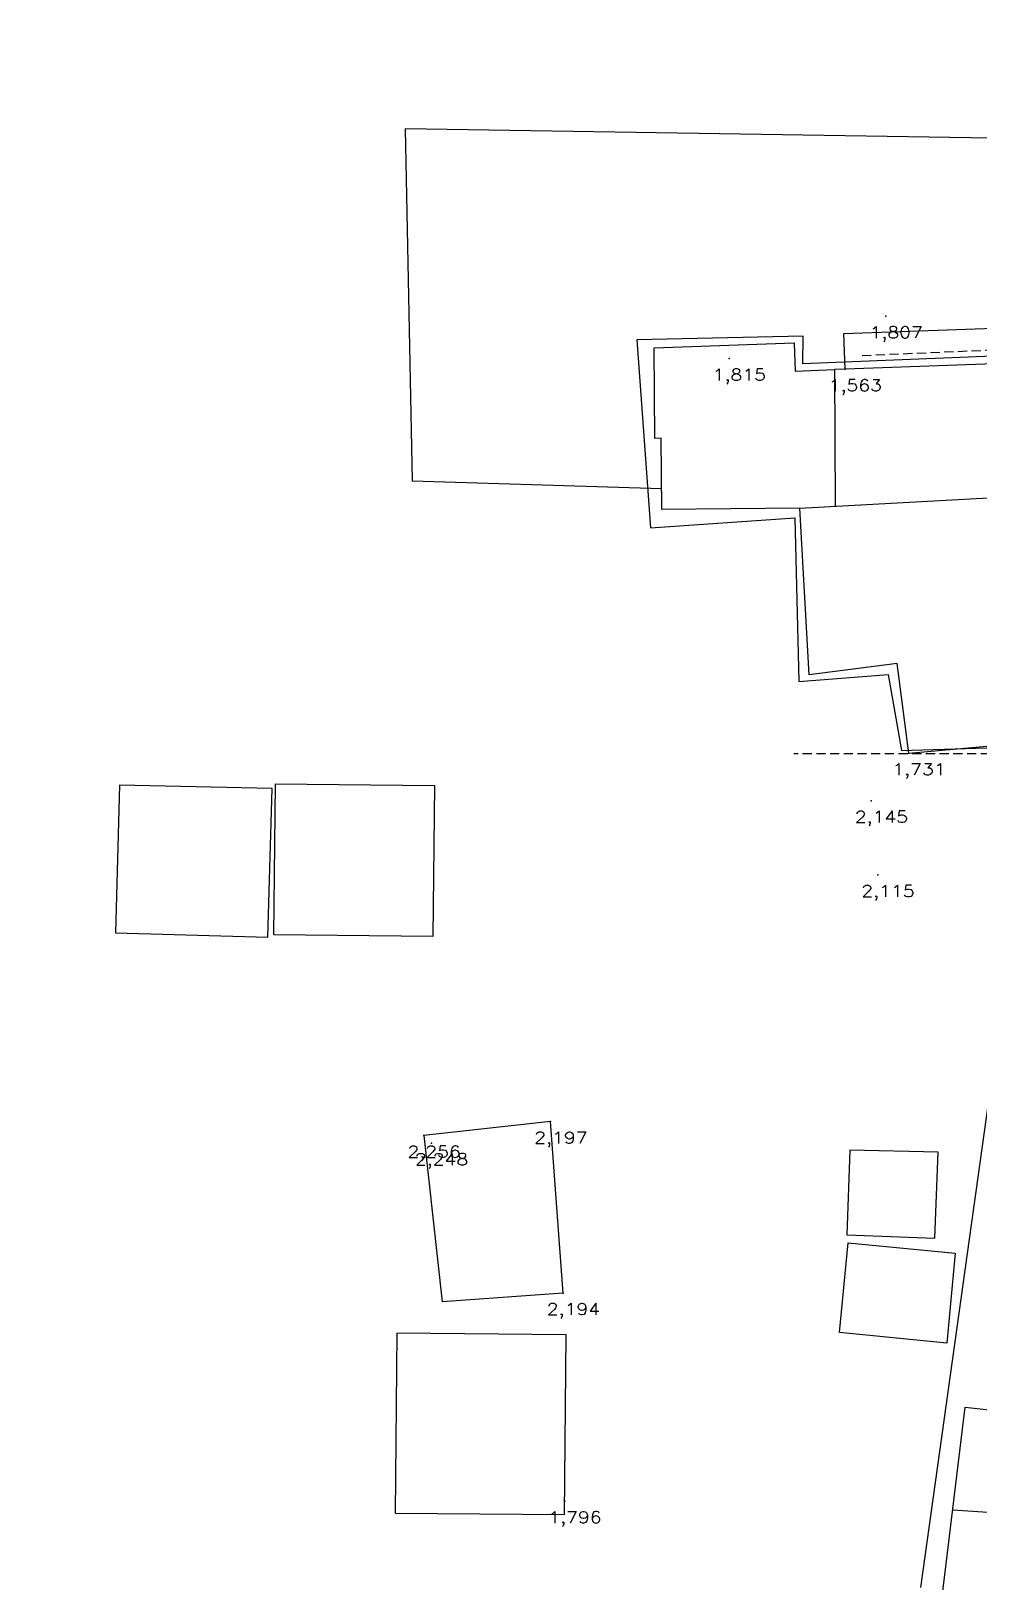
# Model space of a CAD drawing. Extents: x -160 to 364724, y -100 to 7353297.
# Drawn here: x 359181.9 to 359214.4, y 7352478.9 to 7352532 of the extents above; entities that cross this region are included whole.
import ezdxf
from ezdxf.enums import TextEntityAlignment as Align

# ---------------------------------------------------------------- set-up
doc = ezdxf.new("R2010")
doc.units = 0
doc.header["$LTSCALE"] = 5
for name, pattern in [('CENTER2', [1.125, 0.75, -0.125, 0.125, -0.125]), ('CONTINUO', [0]), ('DASHDOT2', [12.7, 6.35, -3.175, 0, -3.175]), ('HIDDEN2', [0.1875, 0.125, -0.0625])]:
    doc.linetypes.add(name, pattern=pattern)
for name, color, linetype in [('0-quadras', 6, 'Continuous'), ('LT-COTAS-W', 7, 'CONTINUO'), ('ortofoto', 7, 'Continuous'), ('P_Eixo', 1, 'CENTER2')]:
    doc.layers.add(name, color=color, linetype=linetype)
doc.layers.add('LT-ALINHAMENTO-PREDIAL', color=4, linetype='DASHDOT2', lineweight=25)
doc.styles.add('simplex', font='simplex.shx', dxfattribs={"width": 0.8})
doc.styles.get("Standard").update_dxf_attribs({"font": 'arial.ttf'})
picture_1 = doc.add_image_def('image1.tif', size_in_pixel=(14710, 13573))

# ---------------------------------------------------------------- blocks, each defined once
blk = doc.blocks.new('SIMB_PONTO')
at = {"color": 0}
blk.add_point((0, 0), dxfattribs=at)
for tag in ['COTA', 'PONTO', 'DESC']:
    blk.add_attdef(tag, (0, 0), '', height=1)

msp = doc.modelspace()

# ---------------------------------------------------------------- linework, layer by layer
at = {"layer": '0-quadras', "color": 5, "lineweight": 30, "ltscale": 0.3}
msp.add_lwpolyline([(359264.606, 7352523.756), (359257.002, 7352523.091), (359250.639, 7352522.445), (359235.946, 7352521.706), (359216.571, 7352520.903), (359208.358, 7352520.575), (359208.369, 7352521.514), (359202.677, 7352521.388), (359203.152, 7352514.956), (359208.084, 7352515.304), (359208.218, 7352509.702), (359211.275, 7352509.938), (359211.733, 7352507.336), (359220.147, 7352507.606), (359235.994, 7352511.119), (359236.096, 7352516.927), (359244.48, 7352517.065), (359272.052, 7352519.519), (359271.927, 7352524.488)], close=True, dxfattribs=at)
msp.add_lwpolyline([(359212.394, 7352478.7), (359215.808, 7352503.108), (359221.458, 7352503.277), (359221.733, 7352501.186), (359234.116, 7352499.839), (359258.921, 7352498.752), (359259.059, 7352500.988), (359272.505, 7352501.32), (359272.391, 7352493.925), (359262.238, 7352494.289), (359249.195, 7352494.843), (359240.023, 7352495.233), (359233.392, 7352495.747), (359233.333, 7352494.385)], dxfattribs=at)
at = {"layer": 'LT-ALINHAMENTO-PREDIAL', "color": 8}
for p, q in [((359209.762, 7352521.61), (359215.956, 7352521.829)), ((359209.806, 7352520.386), (359209.762, 7352521.61)), ((359216.747, 7352520.632), (359209.806, 7352520.386)), ((359211.986, 7352507.248), (359222.19, 7352508.175))]:
    msp.add_line(p, q, dxfattribs=at)
at = {"layer": 'LT-ALINHAMENTO-PREDIAL', "color": 8, "ltscale": 3, "flags": 128}
for points in [[(359215.956, 7352521.829), (359215.945, 7352528.281), (359194.749, 7352528.609), (359194.985, 7352516.569), (359203.529, 7352516.3)], [(359184.98, 7352506.147), (359184.837, 7352501.096), (359190.053, 7352500.949), (359190.196, 7352506.039), (359184.98, 7352506.147)], [(359190.315, 7352506.2), (359195.753, 7352506.144), (359195.7, 7352500.979), (359190.255, 7352501.035), (359190.315, 7352506.2)], [(359209.973, 7352493.657), (359209.861, 7352490.764), (359212.878, 7352490.647), (359212.992, 7352493.597), (359209.973, 7352493.657)], [(359209.62, 7352487.426), (359209.914, 7352490.493), (359213.578, 7352490.142), (359213.283, 7352487.059), (359209.62, 7352487.426)], [(359225.275, 7352477.408), (359213.116, 7352478.281), (359213.917, 7352484.865), (359225.319, 7352483.637)]]:
    msp.add_lwpolyline(points, dxfattribs=at)
for points, elevation in [([(359208.255, 7352515.63), (359203.536, 7352515.585), (359203.513, 7352518.022), (359203.3, 7352518.02), (359203.27, 7352521.115), (359208.059, 7352521.285), (359208.093, 7352520.324), (359209.441, 7352520.373)], 1.731), ([(359209.806, 7352520.386), (359209.441, 7352520.373), (359209.464, 7352515.696)], 1.563), ([(359211.986, 7352507.248), (359211.592, 7352510.316), (359208.58, 7352509.93), (359208.255, 7352515.63), (359235.865, 7352517.128)], 1.731), ([(359200.158, 7352488.773), (359199.73, 7352494.639), (359195.393, 7352494.161), (359196.02, 7352488.471)], 2.194), ([(359200.158, 7352488.773), (359196.02, 7352488.471)], 2.194)]:
    msp.add_lwpolyline(points, dxfattribs=dict(at, elevation=elevation))
at = {"layer": 'LT-ALINHAMENTO-PREDIAL', "color": 8, "ltscale": 3, "elevation": 1.796, "flags": 128}
msp.add_lwpolyline([(359200.208, 7352481.193), (359200.263, 7352487.345), (359194.462, 7352487.397), (359194.407, 7352481.245)], close=True, dxfattribs=at)
at = {"layer": 'LT-ALINHAMENTO-PREDIAL', "color": 8, "flags": 128}
msp.add_lwpolyline([(359225.076, 7352480.534), (359213.488, 7352481.346)], dxfattribs=at)
at = {"layer": 'P_Eixo', "color": 1, "linetype": 'HIDDEN2', "ltscale": 0.5}
msp.add_line((359210.39, 7352520.857), (359238.572, 7352522.063), dxfattribs=at)
at = {"layer": 'P_Eixo', "linetype": 'HIDDEN2', "ltscale": 0.5, "flags": 128}
msp.add_lwpolyline([(359236.376, 7352516.457), (359236.192, 7352510.584), (359220.122, 7352507.22), (359208.052, 7352507.22)], dxfattribs=at)

# ---------------------------------------------------------------- block references
at = {"layer": 'LT-COTAS-W', "color": 3}
ref = msp.add_blockref('SIMB_PONTO', (359211.204, 7352522.199, 1.807), dxfattribs=at)
ref.add_attrib('COTA', '1,807', dxfattribs={"layer": '0', "color": 8, "height": 0.4, "style": 'simplex', "width": 1.197656, "flags": 8}).set_placement((359210.642, 7352521.449), (359212.467, 7352521.449), align=Align.FIT)
for p in [(359211.204, 7352522.199, 1.807), (359205.834, 7352520.751, 1.815), (359209.806, 7352520.386, 1.563), (359211.986, 7352507.248, 1.731), (359210.7, 7352505.621, 2.145), (359210.922, 7352503.079, 2.115), (359199.73, 7352494.639, 2.197), (359195.393, 7352494.161, 2.256), (359195.647, 7352493.903, 2.248), (359200.158, 7352488.773, 2.194), (359200.212, 7352481.65, 1.796)]:
    msp.add_blockref('SIMB_PONTO', p, dxfattribs=at)
ref = msp.add_blockref('SIMB_PONTO', (359205.834, 7352520.751, 1.815), dxfattribs=at)
ref.add_attrib('COTA', '1,815', dxfattribs={"layer": '0', "color": 8, "height": 0.4, "style": 'simplex', "width": 1.260691, "flags": 8}).set_placement((359205.272, 7352520.001), (359207.097, 7352520.001), align=Align.FIT)
ref = msp.add_blockref('SIMB_PONTO', (359209.806, 7352520.386, 1.563), dxfattribs=at)
ref.add_attrib('COTA', '1,563', dxfattribs={"layer": '0', "color": 8, "height": 0.4, "style": 'simplex', "width": 1.197656, "flags": 8}).set_placement((359209.243, 7352519.636), (359211.068, 7352519.636), align=Align.FIT)
ref = msp.add_blockref('SIMB_PONTO', (359211.986, 7352507.248, 1.731), dxfattribs=at)
ref.add_attrib('COTA', '1,731', dxfattribs={"layer": '0', "color": 8, "height": 0.4, "style": 'simplex', "width": 1.349472, "flags": 8}).set_placement((359211.423, 7352506.498), (359213.248, 7352506.498), align=Align.FIT)
ref = msp.add_blockref('SIMB_PONTO', (359210.7, 7352505.621, 2.145), dxfattribs=at)
ref.add_attrib('COTA', '2,145', dxfattribs={"layer": '0', "color": 8, "height": 0.4, "style": 'simplex', "width": 1.197656, "flags": 8}).set_placement((359210.138, 7352504.871), (359211.963, 7352504.871), align=Align.FIT)
ref = msp.add_blockref('SIMB_PONTO', (359210.922, 7352503.079, 2.115), dxfattribs=at)
ref.add_attrib('COTA', '2,115', dxfattribs={"layer": '0', "color": 8, "height": 0.4, "style": 'simplex', "width": 1.260691, "flags": 8}).set_placement((359210.36, 7352502.329), (359212.185, 7352502.329), align=Align.FIT)
ref = msp.add_blockref('SIMB_PONTO', (359199.73, 7352494.639, 2.197), dxfattribs=at)
ref.add_attrib('COTA', '2,197', dxfattribs={"layer": '0', "color": 8, "height": 0.4, "style": 'simplex', "width": 1.197656, "flags": 8}).set_placement((359199.167, 7352493.889), (359200.992, 7352493.889), align=Align.FIT)
ref = msp.add_blockref('SIMB_PONTO', (359195.393, 7352494.161, 2.256), dxfattribs=at)
ref.add_attrib('COTA', '2,256', dxfattribs={"layer": '0', "color": 8, "height": 0.4, "style": 'simplex', "width": 1.154367, "flags": 8}).set_placement((359194.83, 7352493.411), (359196.655, 7352493.411), align=Align.FIT)
ref = msp.add_blockref('SIMB_PONTO', (359195.647, 7352493.903, 2.248), dxfattribs=at)
ref.add_attrib('COTA', '2,248', dxfattribs={"layer": '0', "color": 8, "height": 0.4, "style": 'simplex', "width": 1.140625, "flags": 8}).set_placement((359195.084, 7352493.153), (359196.909, 7352493.153), align=Align.FIT)
ref = msp.add_blockref('SIMB_PONTO', (359200.158, 7352488.773, 2.194), dxfattribs=at)
ref.add_attrib('COTA', '2,194', dxfattribs={"layer": '0', "color": 8, "height": 0.4, "style": 'simplex', "width": 1.18287, "flags": 8}).set_placement((359199.596, 7352488.023), (359201.421, 7352488.023), align=Align.FIT)
ref = msp.add_blockref('SIMB_PONTO', (359200.212, 7352481.65, 1.796), dxfattribs=at)
ref.add_attrib('COTA', '1,796', dxfattribs={"layer": '0', "color": 8, "height": 0.4, "style": 'simplex', "width": 1.212816, "flags": 8}).set_placement((359199.649, 7352480.9), (359201.474, 7352480.9), align=Align.FIT)

# ---------------------------------------------------------------- pictures from other files: only their frames are drawn
image = msp.add_image(picture_1, insert=(359073.892, 7352258.636), size_in_units=(734.398, 677.634), dxfattribs=dict(fade=70))
image.dxf.flags = 14
at = {"layer": 'ortofoto'}
image = msp.add_image(picture_1, insert=(359073.892, 7352258.636), size_in_units=(734.398, 677.634), dxfattribs=dict(at, fade=29))
image.dxf.flags = 14

doc.saveas('drawing.dxf')
